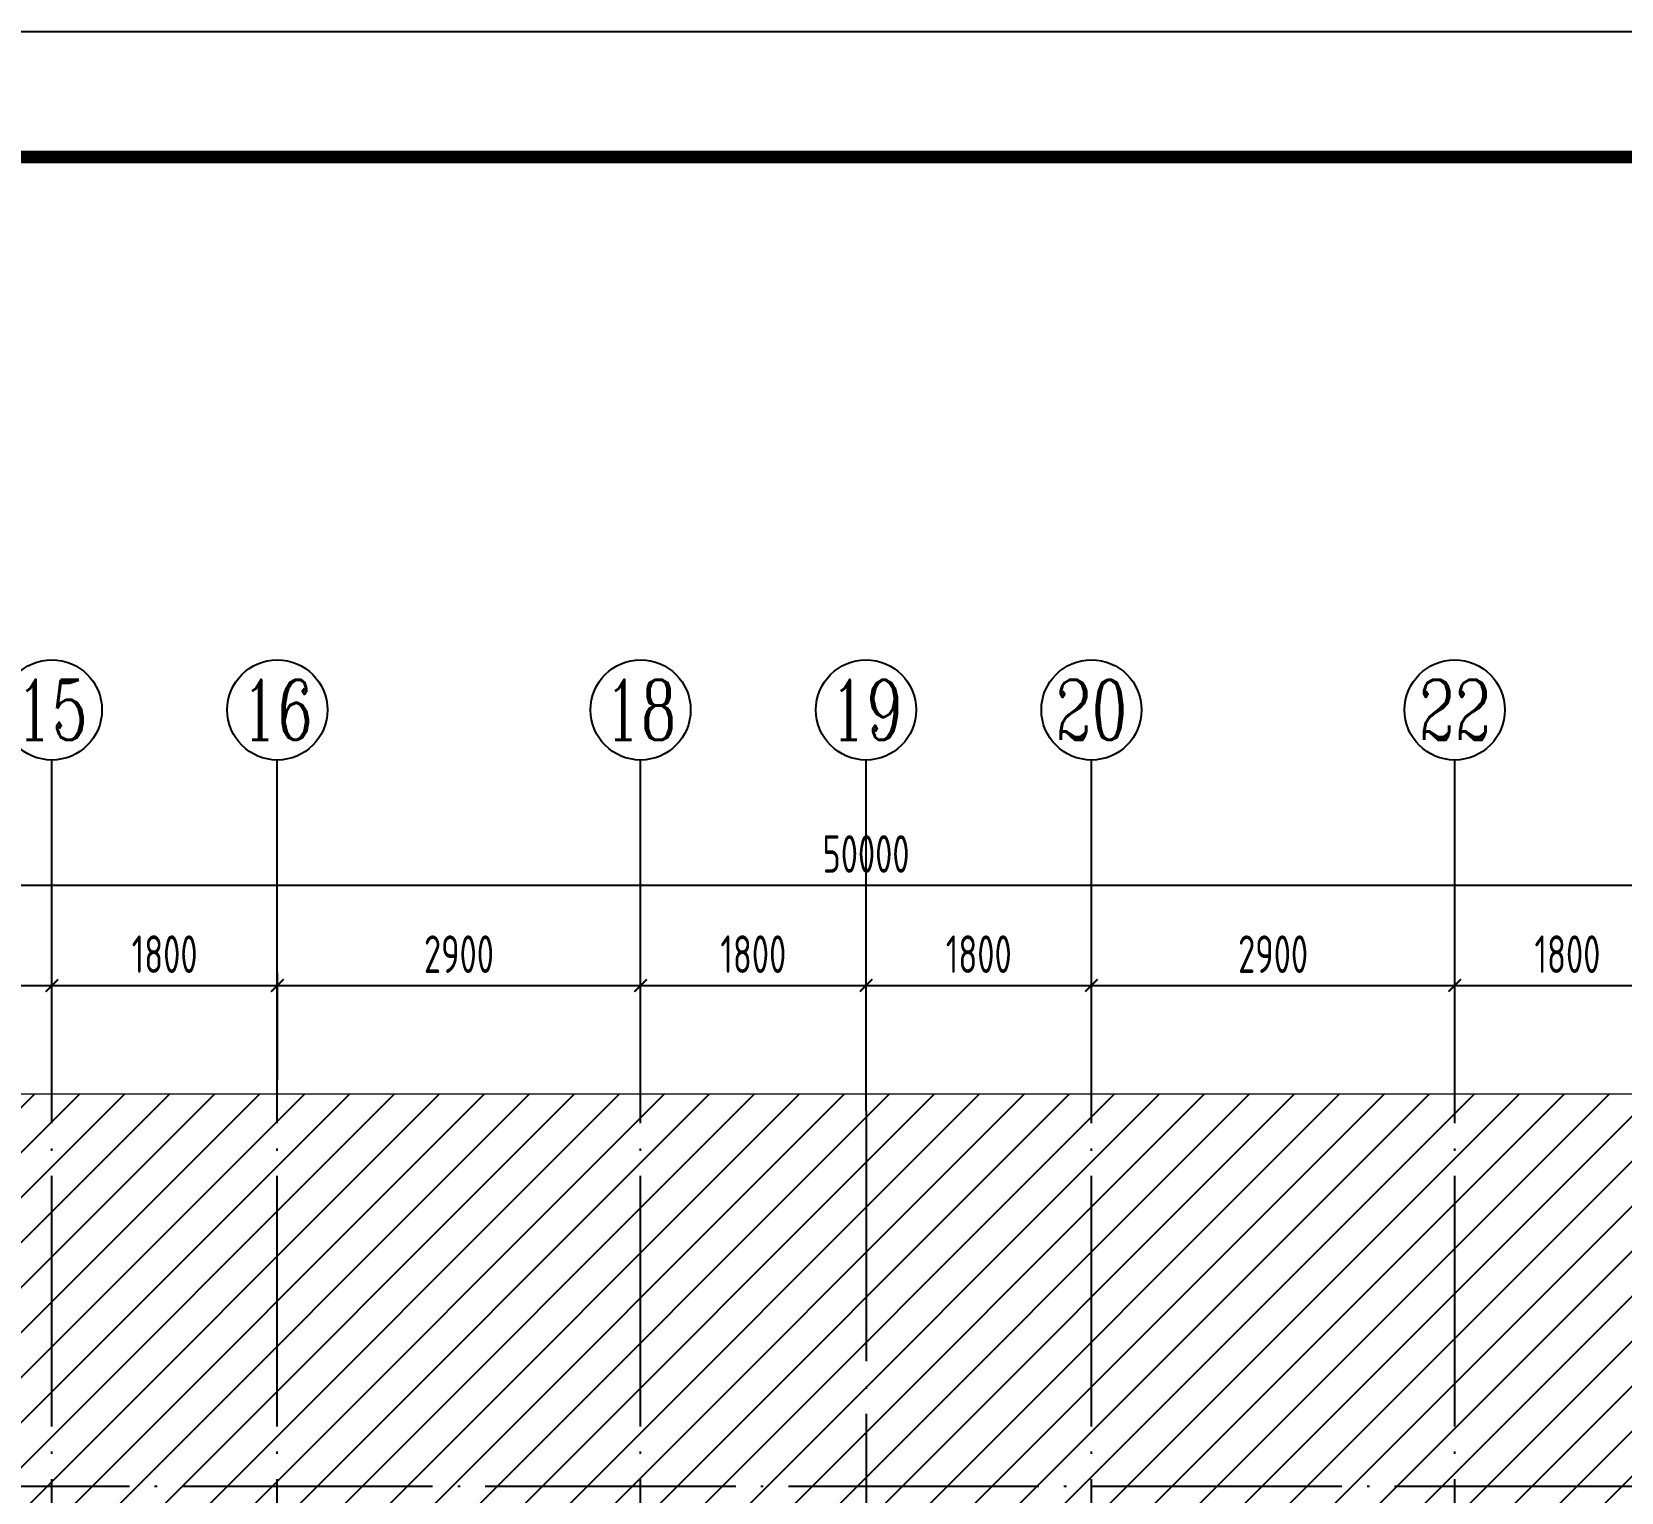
# Model space of a CAD drawing. Extents: x -655480 to 203344, y -294099 to 287156.
# Drawn here: x -388306 to -375617, y 214524 to 226182 of the extents above; entities that cross this region are included whole.
import ezdxf
from ezdxf.enums import TextEntityAlignment as Align

# ---------------------------------------------------------------- set-up
doc = ezdxf.new("R2010")
doc.units = 0
doc.header["$LTSCALE"] = 1000
doc.linetypes.add('DOTE', pattern=[2.42, 2, -0.2, 0.02, -0.2])
doc.layers.get('0').update_dxf_attribs({"linetype": 'CONTINUOUS'})
doc.layers.get('DEFPOINTS').update_dxf_attribs({"linetype": 'CONTINUOUS'})
for name, color, linetype in [('-TK', 7, 'CONTINUOUS'), ('A-AXIS', 1, 'CONTINUOUS'), ('A-DOTE', 10, 'DOTE'), ('AXIS_NUM', 7, 'CONTINUOUS'), ('S-Y一般标注', 3, 'CONTINUOUS'), ('S-降板填充', 75, 'CONTINUOUS')]:
    doc.layers.add(name, color=color, linetype=linetype)
doc.layers.add('板元', color=253, linetype='CONTINUOUS', lineweight=18)
doc.styles.add('TSSD_Axis', font='complex.shx', dxfattribs={"width": 0.7, "bigfont": 'hztxt.shx'})
doc.styles.add('TSSD_DIMENSION', font='Tssdeng.shx', dxfattribs={"width": 0.7, "bigfont": 'tssdchn.shx'})
doc.dimstyles.new('TSSD_100_100', dxfattribs={"dimtxt": 300, "dimasz": 100, "dimexe": 100, "dimexo": 250, "dimgap": 100, "dimtad": 1, "dimdec": 0, "dimzin": 0, "dimdsep": 46, "dimtxsty": 'TSSD_DIMENSION', "dimblk": 'ARCHTICK', "dimcen": 0, "dimdle": 100, "dimclrt": 7, "dimadec": 0, "dimazin": 0, "dimtfac": 1, "dimtdec": 0, "dimtix": 1, "dimtmove": 2, "dimatfit": 3, "dimldrblk": 'ARCHTICK', "dimfxl": 1, "dimtolj": 1, "dimtzin": 0, "dimarcsym": 0})

# ---------------------------------------------------------------- blocks, each defined once
blk = doc.blocks.new('A1')
blk.add_lwpolyline([(0, 59400), (0, 0), (84100, 0), (84100, 59400)], close=True)
at = {"const_width": 100}
blk.add_lwpolyline([(2500, 58400), (2500, 1000), (83100, 1000), (83100, 58400)], close=True, dxfattribs=at)
blk = doc.blocks.new('ts_axno')
at = {"color": 0, "linetype": 'ByBlock', "lineweight": -2}
blk.add_circle((0, 0), 0.5, dxfattribs=at)
at = {"color": 0, "linetype": 'ByBlock', "lineweight": -2, "style": 'TSSD_Axis', "width": 0.7}
blk.add_attdef('A', text='', height=0.6, dxfattribs=at).set_placement((0, 0), align=Align.MIDDLE_CENTER)
blk = doc.blocks.new('_ArchTick')
at = {"color": 0, "linetype": 'ByBlock', "const_width": 0.15}
blk.add_lwpolyline([(-0.5, -0.5), (0.5, 0.5)], dxfattribs=at)
blk = doc.blocks.new('*D479')
at = {"layer": 'DEFPOINTS', "color": 0, "transparency": 16777216}
for p in [(-176391, 288113), (-178091, 287113), (-176391, 287113)]:
    blk.add_point(p, dxfattribs=at)
at = {"layer": 'S-Y一般标注', "color": 0, "lineweight": -2, "transparency": 16777216}
for p, q in [((-178091, 287363), (-178091, 288213)), ((-176391, 287363), (-176391, 288213)), ((-178191, 288113), (-176291, 288113))]:
    blk.add_line(p, q, dxfattribs=at)
at = {"layer": 'S-Y一般标注', "color": 0, "lineweight": -2, "transparency": 16777216, "xscale": 100, "yscale": 100, "zscale": 100, "rotation": 180}
blk.add_blockref('_ArchTick', (-178091, 288113), dxfattribs=at)
at = {"layer": 'S-Y一般标注', "color": 0, "lineweight": -2, "transparency": 16777216, "xscale": 100, "yscale": 100, "zscale": 100}
blk.add_blockref('_ArchTick', (-176391, 288113), dxfattribs=at)
at = {"layer": 'S-Y一般标注', "color": 7, "transparency": 16777216, "insert": (-177241, 288363), "char_height": 300, "attachment_point": 5, "style": 'TSSD_DIMENSION'}
blk.add_mtext('\\A1;1700', dxfattribs=at)
blk = doc.blocks.new('*D480')
at = {"layer": 'DEFPOINTS', "color": 0, "transparency": 16777216}
for p in [(-174591, 288113), (-176391, 287113), (-174591, 287113)]:
    blk.add_point(p, dxfattribs=at)
at = {"layer": 'S-Y一般标注', "color": 0, "lineweight": -2, "transparency": 16777216}
for p, q in [((-176391, 287363), (-176391, 288213)), ((-174591, 287363), (-174591, 288213)), ((-176491, 288113), (-174491, 288113))]:
    blk.add_line(p, q, dxfattribs=at)
at = {"layer": 'S-Y一般标注', "color": 0, "lineweight": -2, "transparency": 16777216, "xscale": 100, "yscale": 100, "zscale": 100, "rotation": 180}
blk.add_blockref('_ArchTick', (-176391, 288113), dxfattribs=at)
at = {"layer": 'S-Y一般标注', "color": 0, "lineweight": -2, "transparency": 16777216, "xscale": 100, "yscale": 100, "zscale": 100}
blk.add_blockref('_ArchTick', (-174591, 288113), dxfattribs=at)
at = {"layer": 'S-Y一般标注', "color": 7, "transparency": 16777216, "insert": (-175491, 288363), "char_height": 300, "attachment_point": 5, "style": 'TSSD_DIMENSION'}
blk.add_mtext('\\A1;1800', dxfattribs=at)
blk = doc.blocks.new('*D481')
at = {"layer": 'DEFPOINTS', "color": 0, "transparency": 16777216}
for p in [(-171691, 288113), (-174591, 287113), (-171691, 287113)]:
    blk.add_point(p, dxfattribs=at)
at = {"layer": 'S-Y一般标注', "color": 0, "lineweight": -2, "transparency": 16777216}
for p, q in [((-174591, 287363), (-174591, 288213)), ((-171691, 287363), (-171691, 288213)), ((-174691, 288113), (-171591, 288113))]:
    blk.add_line(p, q, dxfattribs=at)
at = {"layer": 'S-Y一般标注', "color": 0, "lineweight": -2, "transparency": 16777216, "xscale": 100, "yscale": 100, "zscale": 100, "rotation": 180}
blk.add_blockref('_ArchTick', (-174591, 288113), dxfattribs=at)
at = {"layer": 'S-Y一般标注', "color": 0, "lineweight": -2, "transparency": 16777216, "xscale": 100, "yscale": 100, "zscale": 100}
blk.add_blockref('_ArchTick', (-171691, 288113), dxfattribs=at)
at = {"layer": 'S-Y一般标注', "color": 7, "transparency": 16777216, "insert": (-173141, 288363), "char_height": 300, "attachment_point": 5, "style": 'TSSD_DIMENSION'}
blk.add_mtext('\\A1;2900', dxfattribs=at)
blk = doc.blocks.new('*D482')
at = {"layer": 'DEFPOINTS', "color": 0, "transparency": 16777216}
for p in [(-169891, 288113), (-171691, 287113), (-169891, 287113)]:
    blk.add_point(p, dxfattribs=at)
at = {"layer": 'S-Y一般标注', "color": 0, "lineweight": -2, "transparency": 16777216}
for p, q in [((-171691, 287363), (-171691, 288213)), ((-169891, 287363), (-169891, 288213)), ((-171791, 288113), (-169791, 288113))]:
    blk.add_line(p, q, dxfattribs=at)
at = {"layer": 'S-Y一般标注', "color": 0, "lineweight": -2, "transparency": 16777216, "xscale": 100, "yscale": 100, "zscale": 100, "rotation": 180}
blk.add_blockref('_ArchTick', (-171691, 288113), dxfattribs=at)
at = {"layer": 'S-Y一般标注', "color": 0, "lineweight": -2, "transparency": 16777216, "xscale": 100, "yscale": 100, "zscale": 100}
blk.add_blockref('_ArchTick', (-169891, 288113), dxfattribs=at)
at = {"layer": 'S-Y一般标注', "color": 7, "transparency": 16777216, "insert": (-170791, 288363), "char_height": 300, "attachment_point": 5, "style": 'TSSD_DIMENSION'}
blk.add_mtext('\\A1;1800', dxfattribs=at)
blk = doc.blocks.new('*D483')
at = {"layer": 'DEFPOINTS', "color": 0, "transparency": 16777216}
for p in [(-168091, 288113), (-169891, 287113), (-168091, 287113)]:
    blk.add_point(p, dxfattribs=at)
at = {"layer": 'S-Y一般标注', "color": 0, "lineweight": -2, "transparency": 16777216}
for p, q in [((-169891, 287363), (-169891, 288213)), ((-168091, 287363), (-168091, 288213)), ((-169991, 288113), (-167991, 288113))]:
    blk.add_line(p, q, dxfattribs=at)
at = {"layer": 'S-Y一般标注', "color": 0, "lineweight": -2, "transparency": 16777216, "xscale": 100, "yscale": 100, "zscale": 100, "rotation": 180}
blk.add_blockref('_ArchTick', (-169891, 288113), dxfattribs=at)
at = {"layer": 'S-Y一般标注', "color": 0, "lineweight": -2, "transparency": 16777216, "xscale": 100, "yscale": 100, "zscale": 100}
blk.add_blockref('_ArchTick', (-168091, 288113), dxfattribs=at)
at = {"layer": 'S-Y一般标注', "color": 7, "transparency": 16777216, "insert": (-168991, 288363), "char_height": 300, "attachment_point": 5, "style": 'TSSD_DIMENSION'}
blk.add_mtext('\\A1;1800', dxfattribs=at)
blk = doc.blocks.new('*D484')
at = {"layer": 'DEFPOINTS', "color": 0, "transparency": 16777216}
for p in [(-165191, 288113), (-168091, 287113), (-165191, 287113)]:
    blk.add_point(p, dxfattribs=at)
at = {"layer": 'S-Y一般标注', "color": 0, "lineweight": -2, "transparency": 16777216}
for p, q in [((-168091, 287363), (-168091, 288213)), ((-165191, 287363), (-165191, 288213)), ((-168191, 288113), (-165091, 288113))]:
    blk.add_line(p, q, dxfattribs=at)
at = {"layer": 'S-Y一般标注', "color": 0, "lineweight": -2, "transparency": 16777216, "xscale": 100, "yscale": 100, "zscale": 100, "rotation": 180}
blk.add_blockref('_ArchTick', (-168091, 288113), dxfattribs=at)
at = {"layer": 'S-Y一般标注', "color": 0, "lineweight": -2, "transparency": 16777216, "xscale": 100, "yscale": 100, "zscale": 100}
blk.add_blockref('_ArchTick', (-165191, 288113), dxfattribs=at)
at = {"layer": 'S-Y一般标注', "color": 7, "transparency": 16777216, "insert": (-166641, 288363), "char_height": 300, "attachment_point": 5, "style": 'TSSD_DIMENSION'}
blk.add_mtext('\\A1;2900', dxfattribs=at)
blk = doc.blocks.new('*D485')
at = {"layer": 'DEFPOINTS', "color": 0, "transparency": 16777216}
for p in [(-163391, 288113), (-165191, 287113), (-163391, 287113)]:
    blk.add_point(p, dxfattribs=at)
at = {"layer": 'S-Y一般标注', "color": 0, "lineweight": -2, "transparency": 16777216}
for p, q in [((-165191, 287363), (-165191, 288213)), ((-163391, 287363), (-163391, 288213)), ((-165291, 288113), (-163291, 288113))]:
    blk.add_line(p, q, dxfattribs=at)
at = {"layer": 'S-Y一般标注', "color": 0, "lineweight": -2, "transparency": 16777216, "xscale": 100, "yscale": 100, "zscale": 100, "rotation": 180}
blk.add_blockref('_ArchTick', (-165191, 288113), dxfattribs=at)
at = {"layer": 'S-Y一般标注', "color": 0, "lineweight": -2, "transparency": 16777216, "xscale": 100, "yscale": 100, "zscale": 100}
blk.add_blockref('_ArchTick', (-163391, 288113), dxfattribs=at)
at = {"layer": 'S-Y一般标注', "color": 7, "transparency": 16777216, "insert": (-164291, 288363), "char_height": 300, "attachment_point": 5, "style": 'TSSD_DIMENSION'}
blk.add_mtext('\\A1;1800', dxfattribs=at)
blk = doc.blocks.new('*D494')
at = {"layer": 'DEFPOINTS', "color": 0, "transparency": 16777216}
for p in [(-144891, 288913), (-194891, 287113), (-144891, 287113)]:
    blk.add_point(p, dxfattribs=at)
at = {"layer": 'S-Y一般标注', "color": 0, "lineweight": -2, "transparency": 16777216}
for p, q in [((-194891, 287363), (-194891, 289013)), ((-144891, 287363), (-144891, 289013)), ((-194991, 288913), (-144791, 288913))]:
    blk.add_line(p, q, dxfattribs=at)
at = {"layer": 'S-Y一般标注', "color": 0, "lineweight": -2, "transparency": 16777216, "xscale": 100, "yscale": 100, "zscale": 100, "rotation": 180}
blk.add_blockref('_ArchTick', (-194891, 288913), dxfattribs=at)
at = {"layer": 'S-Y一般标注', "color": 0, "lineweight": -2, "transparency": 16777216, "xscale": 100, "yscale": 100, "zscale": 100}
blk.add_blockref('_ArchTick', (-144891, 288913), dxfattribs=at)
at = {"layer": 'S-Y一般标注', "color": 7, "transparency": 16777216, "insert": (-169891, 289163), "char_height": 300, "attachment_point": 5, "style": 'TSSD_DIMENSION'}
blk.add_mtext('\\A1;50000', dxfattribs=at)
blk = doc.blocks.new('20210827.00163710')
at = {"layer": 'A-AXIS'}
for p, q in [((-231672, -268230.2), (-231672, -265430.2)), ((-229872, -268230.2), (-229872, -265430.2)), ((-226972, -268230.2), (-226972, -265430.2)), ((-225172, -268230.2), (-225172, -265430.2)), ((-223372, -268230.2), (-223372, -265430.2)), ((-220472, -268230.2), (-220472, -265430.2))]:
    blk.add_line(p, q, dxfattribs=at)
at = {"layer": 'A-DOTE'}
for p, q in [((-231672, -280430.2), (-231672, -268230.2)), ((-229872, -280430.2), (-229872, -268230.2)), ((-226972, -280430.2), (-226972, -268230.2)), ((-225172, -268230.2), (-225172, -289730.2)), ((-223372, -280430.2), (-223372, -268230.2)), ((-220472, -280430.2), (-220472, -268230.2)), ((-197172, -271230.2), (-253172, -271230.2))]:
    blk.add_line(p, q, dxfattribs=at)
at = {"layer": 'A-AXIS'}
ref = blk.add_blockref('ts_axno', (-231672, -265030.2), dxfattribs=dict(at, xscale=800, yscale=800, zscale=800))
ref.add_attrib('9', '15', dxfattribs={"layer": 'AXIS_NUM', "height": 480, "style": 'TSSD_Axis', "width": 0.7}).set_placement((-231672, -265030.2), align=Align.MIDDLE_CENTER)
ref = blk.add_blockref('ts_axno', (-229872, -265030.2), dxfattribs=dict(at, xscale=800, yscale=800, zscale=800))
ref.add_attrib('10', '16', dxfattribs={"layer": 'AXIS_NUM', "height": 480, "style": 'TSSD_Axis', "width": 0.7}).set_placement((-229872, -265030.2), align=Align.MIDDLE_CENTER)
ref = blk.add_blockref('ts_axno', (-226972, -265030.2), dxfattribs=dict(at, xscale=800, yscale=800, zscale=800))
ref.add_attrib('11', '18', dxfattribs={"layer": 'AXIS_NUM', "height": 480, "style": 'TSSD_Axis', "width": 0.7}).set_placement((-226972, -265030.2), align=Align.MIDDLE_CENTER)
ref = blk.add_blockref('ts_axno', (-225172, -265030.2), dxfattribs=dict(at, xscale=800, yscale=800, zscale=800))
ref.add_attrib('12', '19', dxfattribs={"layer": 'AXIS_NUM', "height": 480, "style": 'TSSD_Axis', "width": 0.7}).set_placement((-225172, -265030.2), align=Align.MIDDLE_CENTER)
ref = blk.add_blockref('ts_axno', (-223372, -265030.2), dxfattribs=dict(at, xscale=800, yscale=800, zscale=800))
ref.add_attrib('13', '20', dxfattribs={"layer": 'AXIS_NUM', "height": 480, "style": 'TSSD_Axis', "width": 0.7}).set_placement((-223372, -265030.2), align=Align.MIDDLE_CENTER)
ref = blk.add_blockref('ts_axno', (-220472, -265030.2), dxfattribs=dict(at, xscale=800, yscale=800, zscale=800))
ref.add_attrib('14', '22', dxfattribs={"layer": 'AXIS_NUM', "height": 480, "style": 'TSSD_Axis', "width": 0.7}).set_placement((-220472, -265030.2), align=Align.MIDDLE_CENTER)
at = {"layer": 'S-Y一般标注'}
for base, p1, p2, picture, middle in [((-200172, -266430.2), (-250172, -268230.2), (-200172, -268230.2), '*D494', (-225172, -266180.2)), ((-231672, -267230.2), (-233372, -268230.2), (-231672, -268230.2), '*D479', (-232522, -266980.2)), ((-229872, -267230.2), (-231672, -268230.2), (-229872, -268230.2), '*D480', (-230772, -266980.2)), ((-226972, -267230.2), (-229872, -268230.2), (-226972, -268230.2), '*D481', (-228422, -266980.2)), ((-225172, -267230.2), (-226972, -268230.2), (-225172, -268230.2), '*D482', (-226072, -266980.2)), ((-223372, -267230.2), (-225172, -268230.2), (-223372, -268230.2), '*D483', (-224272, -266980.2)), ((-220472, -267230.2), (-223372, -268230.2), (-220472, -268230.2), '*D484', (-221922, -266980.2)), ((-218672, -267230.2), (-220472, -268230.2), (-218672, -268230.2), '*D485', (-219572, -266980.2))]:
    dim = blk.add_linear_dim(base=base, p1=p1, p2=p2, dimstyle='TSSD_100_100', dxfattribs=at)
    dim.commit()
    dim.dimension.update_dxf_attribs({"geometry": picture, "text_midpoint": middle, "insert": (-55280.9, -555343.3)})

msp = doc.modelspace()

# ---------------------------------------------------------------- hatches: boundary and pattern name
at = {"layer": 'S-降板填充'}
h = msp.add_hatch(dxfattribs=at)
h.set_pattern_fill('ANSI31', color=252, scale=80, style=0)
h.paths.add_polyline_path([(-353602.69, 217704.69), (-409646.04, 217704.69), (-409646.04, 197044.71), (-353602.69, 197044.71)])
h.paths.add_polyline_path([(-372340.88, 210569.14), (-372340.88, 213369.14), (-355096.05, 213369.14), (-355096.05, 198469.14), (-396746.05, 198469.14), (-396746.05, 197869.14), (-408146.05, 197869.14), (-408146.05, 212769.14), (-396245.88, 212769.14), (-396245.88, 214469.14), (-390546.05, 214469.14), (-390546.05, 210569.14)], flags=16)

# ---------------------------------------------------------------- linework, layer by layer
at = {"layer": '板元', "color": 2}
msp.add_lwpolyline([(-409646.04, 197044.71), (-409646.04, 217704.69), (-353602.69, 217704.69), (-353602.69, 197044.71)], close=True, dxfattribs=at)

# ---------------------------------------------------------------- block references
at = {"layer": '-TK'}
msp.add_blockref('A1', (-418397.56, 166782.28), dxfattribs=at)
at = {"layer": 'A-DOTE', "color": 2}
msp.add_blockref('20210827.00163710', (-156474.07, 485799.36), dxfattribs=at)

doc.saveas('drawing.dxf')
